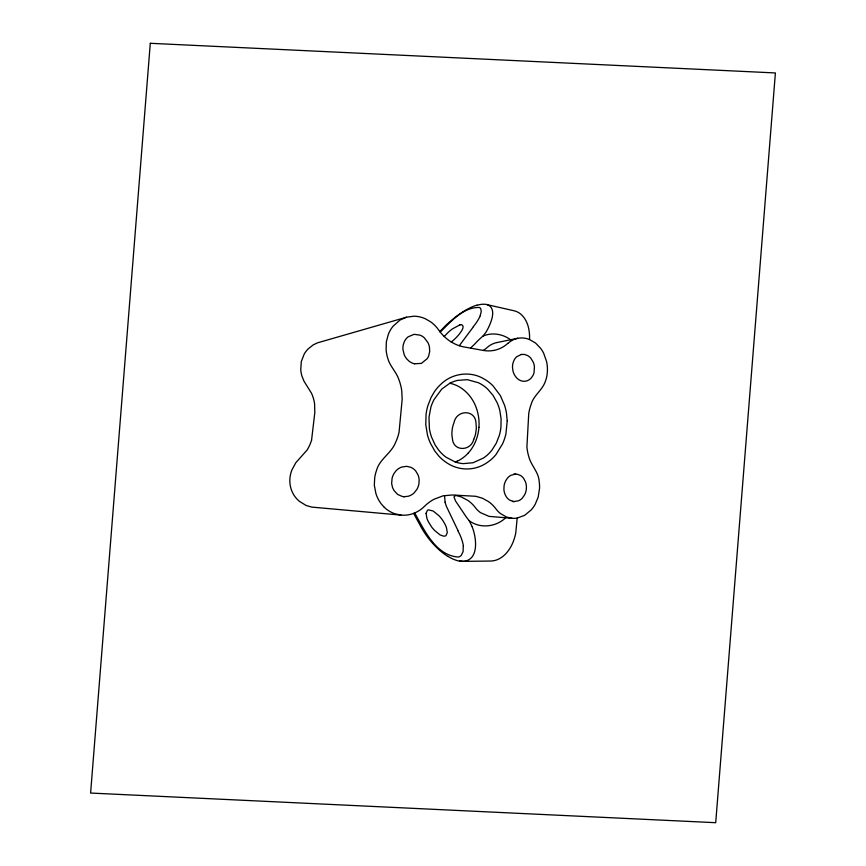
<?xml version="1.0" encoding="UTF-8"?>
<svg xmlns="http://www.w3.org/2000/svg" width="866" height="866" viewBox="0 0 866 866"><rect width="100%" height="100%" fill="white"/><g stroke="black" fill="none" stroke-linecap="round" stroke-linejoin="round"><path stroke-width="1.3" d="M496.922 342.557L517.738 338.303A19.084 17.601 -8.1 0 1 529.505 339.526L535.567 343.044L540.611 348.305A36.296 33.482 -8.1 0 1 543.675 353.263L546.554 361.414A44.675 41.211 -8.1 0 1 547.399 371.265L547.193 373.755A37.26 34.38 -8.1 0 1 544.682 383.097C541.272 390.988 533.304 395.946 531.085 404.552A51.538 47.543 -8.1 0 0 528.736 413.667L526.907 446.943A57.589 53.129 -8.1 0 0 528.725 456.414C530.923 465.443 538.76 472.078 539.215 481.68A47.208 43.549 -8.1 0 1 539.54 488.478L538.154 497.268L535.188 504.315A31.988 29.509 -8.1 0 1 531.161 509.944L524.634 515.346L517.175 518.074L515.757 533.066A57.448 52.999 -8.1 0 1 513.993 539.572C510.648 549.823 502.518 560.659 490.838 561.038L463.483 561.363A20.611 19.02 -8.1 0 1 459.727 561.071A6.224 5.748 -8.1 0 0 460.864 561.157L460.918 561.168M478.941 427.284C478.238 436.713 474.644 446.033 468.246 453.07M444.518 495.525L445.113 502.215M475.51 434.299L476.257 429.309A31.057 28.643 -8.1 0 0 476.029 424.069C476.3 409.185 456.501 409.207 453.968 422.814A32.594 30.072 -8.1 0 0 452.344 428.432L451.933 432.047A29.054 26.803 -8.1 0 0 452.398 438.369C453.037 451.803 470.898 451.457 473.745 439.322M311.576 440.101L314.813 412.66L314.585 403.697A45.974 42.412 -8.1 0 0 311.511 393.251L304.074 381.332L302.104 376.591A36.199 33.395 -8.1 0 1 300.751 369.836L301.303 361.512L304.237 353.999A27.744 25.59 -8.1 0 1 308.242 348.814L313.33 344.798L317.616 342.795L406.511 317.205L414.013 316.198A27.019 24.93 -8.1 0 1 425.206 318.71L430.37 321.643A36.177 33.373 -8.1 0 1 438.607 329.914L439.852 331.591A50.12 46.234 -8.1 0 0 444.236 336.495A43.809 40.421 -8.1 0 0 452.009 342.46M480.175 315.722L481.258 311.576L480.727 308.697A3.399 3.139 -8.1 0 0 479.45 307.484C463.407 306.943 450.926 321.622 440.231 332.079M488.64 327.272C491.336 321.416 496.619 309.065 487.937 304.897A7.664 7.08 -8.1 0 0 487.147 304.67L487.147 304.67M488.532 327.5L486.443 331.472M486.259 331.808L483.012 336.095A64.928 59.906 -8.1 0 0 476.387 342.276A70.124 64.69 -8.1 0 1 474.124 344.657L470.519 348.089M473.464 326.709L460.268 344.376A77.821 71.791 -8.1 0 0 459.37 345.75M444.236 336.495L447.96 332.587A52.664 48.583 -8.1 0 1 452.355 328.95L459.857 324.891M439.852 331.591L445.016 326.211A123.589 114.009 -8.1 0 1 455.538 317.053A88.733 81.859 -8.1 0 1 466.677 309.552L469.697 308.004A40.269 37.151 -8.1 0 1 477.004 305.124M505.668 517.792C496.077 527.004 480.056 528.909 469.22 520.726A81.956 75.602 -8.1 0 1 463.526 512.845L455.808 501.403A33.211 30.635 -8.1 0 1 455.451 500.808L453.99 496.9L455.603 495.428M457.226 461.188L455.256 462L446.228 457.324A40.908 37.736 -8.1 0 1 438.672 450.103L435.111 444.962L431.506 437.005A58.455 53.919 -8.1 0 1 429.363 428.313L428.995 417.26L430.922 406.988A51.137 47.175 -8.1 0 1 434.039 399.583L441.801 389.029L449.822 383.27C462.379 385.76 472.241 396.184 476.343 408.005A54.98 50.715 -8.1 0 1 478.93 427.284M483.012 336.095C492.007 332.133 502.821 333.962 510.583 339.764M406.511 317.205L400.092 320.009L393.175 326.114A32.497 29.985 -8.1 0 0 388.336 334.298L386.355 341.724L386.117 349.799A46.829 43.203 -8.1 0 0 387.665 357.939C389.743 366.188 396.563 372.034 399.064 380.12A59.797 55.164 -8.1 0 1 401.748 390.728L402.17 399.334L399.053 432.275A54.461 50.239 -8.1 0 1 395.524 442.537C391.345 453.373 379.589 458.98 376.515 470.411A46.721 43.105 -8.1 0 0 374.697 477.794L374.329 485.263L375.876 493.414A37.671 34.759 -8.1 0 0 381.202 503.839L384.32 507.357M521.332 354.432L516.666 356.781A12.124 11.182 -8.1 0 0 514.101 360.159L513.148 362.562A18.835 17.374 -8.1 0 0 512.51 367.693L513.051 371.308A18.576 17.136 -8.1 0 0 515.173 375.996L516.775 377.998A11.788 10.879 -8.1 0 0 520.206 380.423C524.46 382.577 529.862 380.704 532.222 376.623A15.058 13.899 -8.1 0 0 534.019 372.813L534.43 366.621A20.145 18.587 -8.1 0 0 533.207 362.064L530.869 358.264A11.918 10.987 -8.1 0 0 527.654 355.59L524.504 354.432L521.105 354.475M463.505 561.363C479.277 559.826 476.571 537.721 472.143 526.799M515.66 474.07L511.016 475.25A11.94 11.02 -8.1 0 0 507.249 478.422L505.798 480.63A18.651 17.201 -8.1 0 0 504.099 485.631L503.904 489.333A18.879 17.417 -8.1 0 0 505.073 494.432L506.274 496.727A12.232 11.28 -8.1 0 0 509.717 500.137L513.744 501.566L518.615 500.765A11.063 10.208 -8.1 0 0 522.447 497.961L524.612 494.854A18.457 17.028 -8.1 0 0 526.312 489.128L526.42 487.114A18.965 17.493 -8.1 0 0 525.435 481.767L523.627 478.389A11.529 10.641 -8.1 0 0 520.553 475.521L517.327 474.232L513.83 474.059M463.126 561.363L461.037 561.179M404.205 496.694L408.243 496.25A13.271 12.243 -8.1 0 0 414.262 492.743L416.925 489.322A18.998 17.537 -8.1 0 0 418.938 483.726L419.144 480.002A19.279 17.785 -8.1 0 0 417.975 474.806L415.745 471.039A13.38 12.341 -8.1 0 0 410.657 467.25L406.587 466.319L401.532 467.11A14.116 13.022 -8.1 0 0 395.708 471.18L393.965 473.615A19.355 17.861 -8.1 0 0 392.06 478.422L391.649 483.585L392.482 487.287A19.041 17.558 -8.1 0 0 394.225 490.741L397.635 494.432L402.051 496.38A11.615 10.717 -8.1 0 0 404.205 496.694L403.643 496.662M512.412 501.501L514.242 501.598M517.175 518.063A18.814 17.352 -8.1 0 1 512.12 518.301L488.998 516.363L480.533 512.672A25.374 23.414 -8.1 0 1 475.337 507.595A34.857 32.15 -8.1 0 0 467.856 500.407L461.372 496.965L455.808 495.428M512.12 518.301L506.545 517.056L500.31 513.462A26.229 24.205 -8.1 0 1 496.012 508.959A34.986 32.269 -8.1 0 0 488.456 501.566L482.33 498.188L475.715 496.283L452.193 494.984L443.154 495.807L434.147 499.206A38.873 35.863 -8.1 0 0 424.513 506.318A30.299 27.95 -8.1 0 1 413.634 513.397A25.904 23.902 -8.1 0 1 401.142 515.118L311.782 507.097L306.239 505.538L299.452 501.371A30.31 27.961 -8.1 0 1 295.263 497.03C290.781 491.195 288.973 483.445 290.197 476.203A36.556 33.731 -8.1 0 1 291.842 470.076L295.793 462.736L307.029 450.114A43.484 40.117 -8.1 0 0 311.576 440.101M401.142 515.108L394.907 513.798A29.141 26.889 -8.1 0 1 384.342 507.346M414.533 363.785L421.396 363.384L427.144 358.719A15.869 14.635 -8.1 0 0 428.735 355.785L429.677 351.488L429.439 347.039A20.914 19.301 -8.1 0 0 427.966 342.676L424.253 337.751A13.964 12.882 -8.1 0 0 419.848 335.11L414.11 334.33L408.135 336.82A13.78 12.719 -8.1 0 0 404.325 341.669L403.372 344.408A19.485 17.98 -8.1 0 0 402.939 349.431L404.195 354.692A19.442 17.937 -8.1 0 0 406.847 359.011L408.925 361.057A13.737 12.676 -8.1 0 0 414.533 363.785M487.093 304.659L514.068 310.764C522.967 312.799 527.838 322.055 529.039 330.455A49.07 45.27 -8.1 0 1 529.527 339.472M447.949 556.459L445.838 555.106A68.912 63.575 -8.1 0 1 437.611 548.427A97.587 90.032 -8.1 0 1 428.14 537.829A101.885 93.993 -8.1 0 1 420.421 525.835L413.623 513.365M414.727 513.018C424.383 530.111 435.847 555.82 458.558 557.022A5.748 5.304 -8.1 0 0 461.242 555.409L463.094 551.62L463.256 546.056M457.984 530.566L446.401 506.361A49.578 45.736 -8.1 0 1 445.102 502.215M469.22 520.726L472.013 526.431M459.684 561.222A33.871 31.252 -8.1 0 1 448.025 556.351M459.868 324.923A4.514 4.168 -8.1 0 1 461.827 324.718C465.269 326.753 461.004 331.635 459.5 333.854A49.827 45.963 -8.1 0 1 451.273 341.994M507.941 343.412A19.896 18.359 -8.1 0 1 517.727 338.249M507.844 343.326A27.376 25.255 -8.1 0 1 493.988 350.438M452.052 342.406A35.019 32.302 -8.1 0 0 463.57 346.865L483.163 350.405A26.943 24.854 -8.1 0 0 493.977 350.384M477.047 305.265A19.972 18.424 -8.1 0 1 487.125 304.507M449.822 383.281A30.223 27.874 -8.1 0 1 457.573 380.38L467.348 379.676L478.357 382.718A35.257 32.529 -8.1 0 1 487.85 389.299L493.003 395.318L497.062 402.538A55.965 51.624 -8.1 0 1 499.812 410.516L501.089 418.776L500.949 427.133A55.976 51.635 -8.1 0 1 499.303 435.457L496.272 443.24L491.996 450.006A35.3 32.562 -8.1 0 1 483.509 458.006L473.053 462.758L463.299 463.624A30.213 27.864 -8.1 0 1 455.256 461.989M468.203 453.037A32.843 30.299 -8.1 0 1 457.248 461.232M483.315 350.438A29.347 27.073 -8.1 0 0 487.201 347.493A19.853 18.316 -8.1 0 1 496.911 342.514M480.316 315.765A53.172 49.048 -8.1 0 1 473.334 326.623M475.521 434.212A31.057 28.643 -8.1 0 1 473.756 439.246M457.778 530.674A55.705 51.397 -8.1 0 1 463.451 546.024M507.227 420.811L505.917 433.909A59.613 55.002 -8.1 0 1 502.54 443.912L495.817 454.791A40.442 37.314 -8.1 0 1 486.54 462.996C474.416 471.104 458.699 470.898 446.683 462.725A44.328 40.897 -8.1 0 1 438.781 456.025L434.775 450.959L430.478 443.316A63.586 58.661 -8.1 0 1 427.501 435.111L425.791 424.805L426.05 414.338A63.683 58.747 -8.1 0 1 427.869 405.732L431.062 397.483L434.331 391.822A44.437 40.994 -8.1 0 1 441.238 383.919C452.247 373.333 469.935 370.843 483.25 378.518A41.167 37.985 -8.1 0 1 492.938 385.76L500.375 395.621L504.532 405.212A66.119 60.988 -8.1 0 1 506.448 412.952L507.227 420.811M426.083 513.365L426.895 518.182A28.989 26.738 -8.1 0 0 428.67 522.252L431.723 527.113A42.466 39.176 -8.1 0 0 434.743 530.566L440.036 534.896L443.511 536.119A4.536 4.189 -8.1 0 0 444.02 536.151L444.972 536.065A2.587 2.382 -8.1 0 0 446.044 535.513L447.289 532.612L446.51 527.881A28.643 26.424 -8.1 0 0 444.778 523.843L443.381 521.397A43.484 40.117 -8.1 0 0 439.051 515.8L433.119 510.994L428.464 509.868A2.587 2.392 -8.1 0 0 427.349 510.42L426.083 513.365M150.294 43.3L90.605 793.05L715.706 822.7L775.395 72.95L150.294 43.3"/></g></svg>
